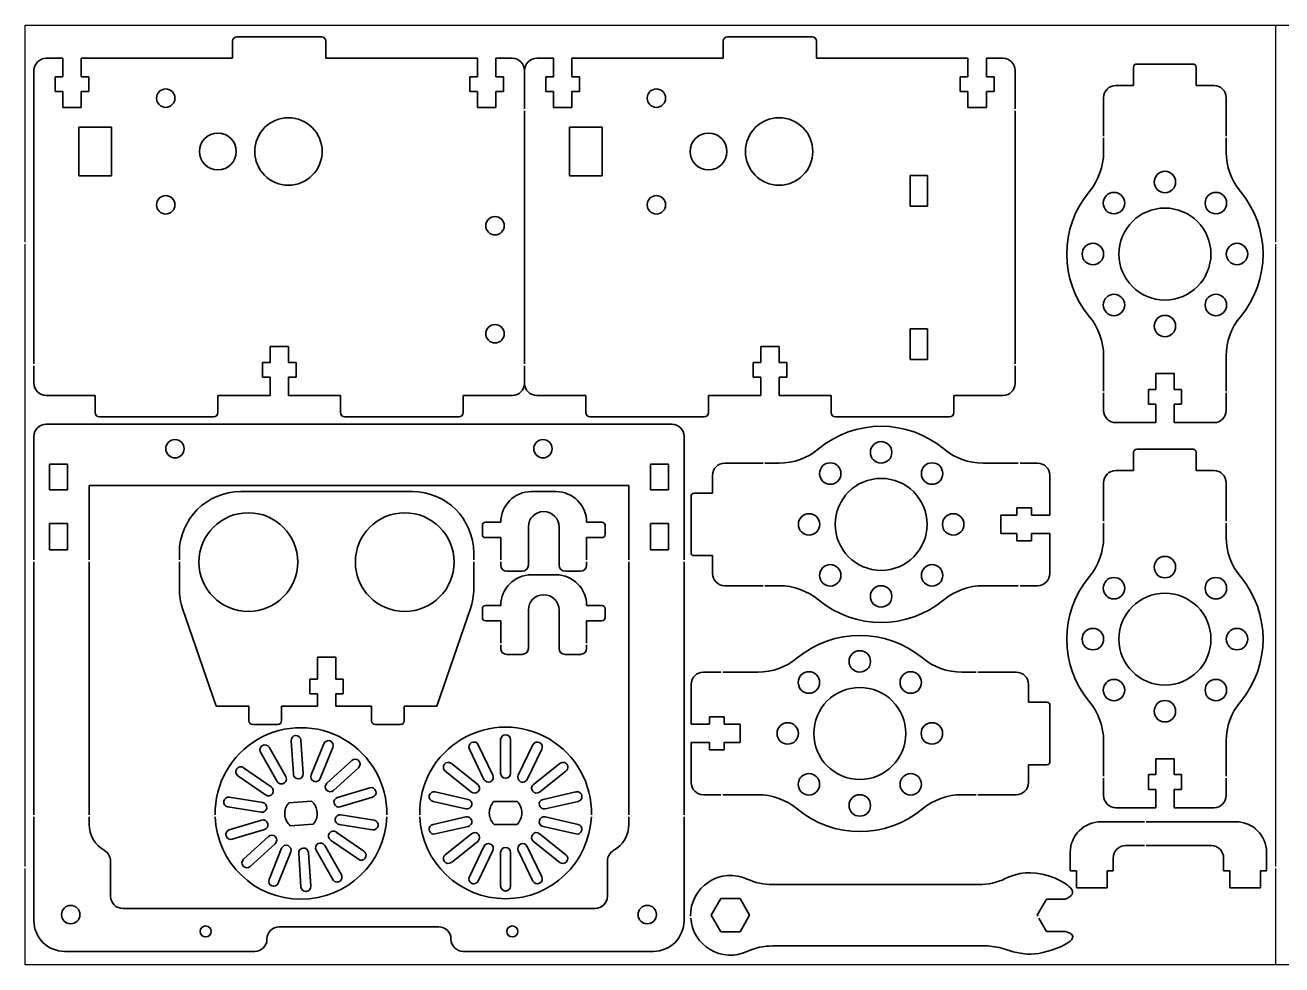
# Model space of a CAD drawing. Extents: x 251 to 739, y 31 to 184.
# Drawn here: x 251.2 to 456.1, y 30.9 to 184.2 of the extents above; entities that cross this region are included whole.
import ezdxf

# ---------------------------------------------------------------- set-up
doc = ezdxf.new("R2010")
doc.units = 0

msp = doc.modelspace()

# ---------------------------------------------------------------- linework, layer by layer
for p, q in [((455.06, 184.16), (586.05, 184.16)), ((586.05, 30.87), (455.06, 30.87))]:
    msp.add_line(p, q)
at = {"color": 7, "lineweight": 35, "ltscale": 0.07}
for p, q in [((285.02, 178.75), (285.02, 181.55)), ((300.22, 178.75), (300.22, 181.55)), ((365.02, 178.75), (365.02, 181.55)), ((380.22, 178.75), (380.22, 181.55)), ((398.3, 159.63), (395.5, 159.63)), ((395.5, 154.63), (398.3, 154.63)), ((398.3, 134.63), (395.5, 134.63)), ((395.5, 129.63), (398.3, 129.63)), ((262.62, 123.75), (262.62, 120.95)), ((282.62, 120.95), (282.62, 123.75)), ((302.62, 123.75), (302.62, 120.95)), ((322.62, 120.95), (322.62, 123.75)), ((342.62, 123.75), (342.62, 120.95)), ((362.62, 120.95), (362.62, 123.75)), ((382.62, 123.75), (382.62, 120.95)), ((402.62, 120.95), (402.62, 123.75)), ((422.6, 46.22), (422.6, 43.42)), ((427.6, 43.42), (427.6, 46.22)), ((447.6, 46.22), (447.6, 43.42)), ((452.6, 43.42), (452.6, 46.22))]:
    msp.add_line(p, q, dxfattribs=at)
at = {"color": 7, "lineweight": 35, "ltscale": 0.345}
for p, q in [((285.72, 182.25), (299.52, 182.25)), ((365.72, 182.25), (379.52, 182.25))]:
    msp.add_line(p, q, dxfattribs=at)
at = {"color": 7, "lineweight": 35, "ltscale": 0.0675}
for p, q in [((257.32, 178.75), (254.62, 178.75)), ((330.62, 178.75), (327.92, 178.75)), ((337.32, 178.75), (334.62, 178.75)), ((410.62, 178.75), (407.92, 178.75))]:
    msp.add_line(p, q, dxfattribs=at)
at = {"color": 7, "lineweight": 35, "ltscale": 0.075}
for p, q in [((257.32, 175.75), (257.32, 178.75)), ((260.32, 175.75), (260.32, 178.75)), ((324.92, 175.75), (324.92, 178.75)), ((327.92, 175.75), (327.92, 178.75)), ((337.32, 175.75), (337.32, 178.75)), ((340.32, 175.75), (340.32, 178.75)), ((404.92, 175.75), (404.92, 178.75)), ((407.92, 175.75), (407.92, 178.75)), ((431.93, 174.32), (431.93, 177.32)), ((442.13, 177.32), (442.13, 174.32)), ((257.32, 170.75), (260.32, 170.75)), ((324.92, 170.75), (327.92, 170.75)), ((337.32, 170.75), (340.32, 170.75)), ((404.92, 170.75), (407.92, 170.75)), ((294.12, 131.75), (291.12, 131.75)), ((374.12, 131.75), (371.12, 131.75)), ((438.53, 127.32), (435.53, 127.32)), ((291.12, 126.75), (291.12, 123.75)), ((294.12, 123.75), (294.12, 126.75)), ((371.12, 126.75), (371.12, 123.75)), ((374.12, 123.75), (374.12, 126.75)), ((435.53, 119.32), (435.53, 122.32)), ((438.53, 119.32), (438.53, 122.32)), ((431.93, 111.5), (431.93, 114.5)), ((442.13, 114.5), (442.13, 111.5)), ((363.26, 107.82), (360.26, 107.82)), ((410.26, 101.22), (410.26, 104.22)), ((418.26, 104.22), (415.26, 104.22)), ((418.26, 101.22), (415.26, 101.22)), ((360.26, 97.62), (363.26, 97.62)), ((298.83, 81.07), (301.83, 81.07)), ((414.78, 73.72), (417.78, 73.72)), ((359.78, 70.12), (362.78, 70.12)), ((367.78, 67.12), (367.78, 70.12)), ((359.78, 67.12), (362.78, 67.12)), ((417.78, 63.52), (414.78, 63.52)), ((438.53, 64.5), (435.53, 64.5)), ((435.53, 56.5), (435.53, 59.5)), ((438.53, 56.5), (438.53, 59.5)), ((421.6, 49.22), (421.6, 46.22)), ((453.6, 46.22), (453.6, 49.22))]:
    msp.add_line(p, q, dxfattribs=at)
at = {"color": 7, "lineweight": 35}
for p, q in [((285.02, 178.75), (260.32, 178.75)), ((324.92, 178.75), (300.22, 178.75)), ((365.02, 178.75), (340.32, 178.75)), ((404.92, 178.75), (380.22, 178.75)), ((252.62, 176.75), (252.62, 128.89)), ((332.62, 176.75), (332.62, 170.49)), ((412.62, 176.75), (412.62, 170.49)), ((332.62, 170.19), (332.62, 128.89)), ((412.62, 170.19), (412.62, 128.89)), ((252.62, 128.59), (252.62, 125.75)), ((332.62, 128.59), (332.62, 125.75)), ((412.62, 128.59), (412.62, 125.75)), ((356.62, 119.07), (254.62, 119.07)), ((252.62, 117.07), (252.62, 96.93)), ((358.62, 96.93), (358.62, 117.07)), ((349.62, 109.07), (261.62, 109.07)), ((261.62, 109.07), (261.62, 96.93)), ((349.62, 96.93), (349.62, 109.07)), ((286.33, 108.07), (314.33, 108.07)), ((252.62, 96.63), (252.62, 55.33)), ((261.62, 96.63), (261.62, 55.33)), ((349.62, 55.33), (349.62, 96.63)), ((358.62, 55.33), (358.62, 96.63)), ((252.62, 55.03), (252.62, 38.07)), ((261.62, 55.03), (261.62, 53.84)), ((349.62, 53.84), (349.62, 55.03)), ((358.62, 38.07), (358.62, 55.03)), ((433.68, 54.22), (426.6, 54.22)), ((448.6, 54.22), (433.98, 54.22)), ((373.06, 43.96), (406.69, 43.96)), ((267.12, 40.07), (344.12, 40.07)), ((292.62, 37.07), (318.62, 37.07)), ((257.62, 33.07), (288.62, 33.07)), ((322.62, 33.07), (353.62, 33.07)), ((407.68, 33.96), (373.06, 33.96))]:
    msp.add_line(p, q, dxfattribs=at)
at = {"color": 7, "lineweight": 35, "ltscale": 0.23}
for p, q in [((432.43, 177.82), (441.63, 177.82)), ((432.43, 115), (441.63, 115)), ((359.76, 107.32), (359.76, 98.12)), ((418.28, 73.22), (418.28, 64.02))]:
    msp.add_line(p, q, dxfattribs=at)
at = {"color": 7, "lineweight": 35, "ltscale": 0.06}
for p, q in [((256.07, 173.35), (256.07, 175.75)), ((261.57, 173.35), (261.57, 175.75)), ((323.67, 173.35), (323.67, 175.75)), ((329.17, 173.35), (329.17, 175.75)), ((336.07, 173.35), (336.07, 175.75)), ((341.57, 173.35), (341.57, 175.75)), ((403.67, 173.35), (403.67, 175.75)), ((409.17, 173.35), (409.17, 175.75)), ((289.87, 129.15), (289.87, 126.75)), ((295.37, 126.75), (295.37, 129.15)), ((369.87, 126.75), (369.87, 129.15)), ((375.37, 129.15), (375.37, 126.75)), ((434.33, 122.32), (434.33, 124.72)), ((439.73, 122.32), (439.73, 124.72)), ((415.26, 105.42), (412.86, 105.42)), ((415.26, 100.02), (412.86, 100.02)), ((297.63, 77.47), (297.63, 75.07)), ((303.03, 77.47), (303.03, 75.07)), ((287.68, 73.07), (287.68, 70.67)), ((292.98, 70.67), (292.98, 73.07)), ((307.68, 73.07), (307.68, 70.67)), ((312.98, 70.67), (312.98, 73.07)), ((362.78, 71.32), (365.18, 71.32)), ((362.78, 65.92), (365.18, 65.92)), ((434.33, 59.5), (434.33, 61.9)), ((439.73, 59.5), (439.73, 61.9))]:
    msp.add_line(p, q, dxfattribs=at)
at = {"color": 7, "lineweight": 35, "ltscale": 0.03125}
for p, q in [((256.07, 175.75), (257.32, 175.75)), ((260.32, 175.75), (261.57, 175.75)), ((323.67, 175.75), (324.92, 175.75)), ((327.92, 175.75), (329.17, 175.75)), ((336.07, 175.75), (337.32, 175.75)), ((340.32, 175.75), (341.57, 175.75)), ((403.67, 175.75), (404.92, 175.75)), ((407.92, 175.75), (409.17, 175.75)), ((256.07, 173.35), (257.32, 173.35)), ((260.32, 173.35), (261.57, 173.35)), ((323.67, 173.35), (324.92, 173.35)), ((327.92, 173.35), (329.17, 173.35)), ((336.07, 173.35), (337.32, 173.35)), ((340.32, 173.35), (341.57, 173.35)), ((403.67, 173.35), (404.92, 173.35)), ((407.92, 173.35), (409.17, 173.35)), ((291.12, 129.15), (289.87, 129.15)), ((295.37, 129.15), (294.12, 129.15)), ((369.87, 129.15), (371.12, 129.15)), ((374.12, 129.15), (375.37, 129.15)), ((289.87, 126.75), (291.12, 126.75)), ((294.12, 126.75), (295.37, 126.75)), ((369.87, 126.75), (371.12, 126.75)), ((374.12, 126.75), (375.37, 126.75))]:
    msp.add_line(p, q, dxfattribs=at)
at = {"color": 7, "lineweight": 35, "ltscale": 0.0725}
for p, q in [((431.93, 174.32), (429.03, 174.32)), ((445.03, 174.32), (442.13, 174.32)), ((258.07, 112.57), (255.17, 112.57)), ((356.07, 112.57), (353.17, 112.57)), ((363.26, 107.82), (363.26, 110.72)), ((431.93, 111.5), (429.03, 111.5)), ((445.03, 111.5), (442.13, 111.5)), ((255.17, 108.37), (258.07, 108.37)), ((353.17, 108.37), (356.07, 108.37)), ((258.07, 102.87), (255.17, 102.87)), ((356.07, 102.87), (353.17, 102.87)), ((255.17, 98.57), (258.07, 98.57)), ((353.17, 98.57), (356.07, 98.57)), ((363.26, 94.72), (363.26, 97.62)), ((414.78, 73.72), (414.78, 76.62)), ((414.78, 60.62), (414.78, 63.52))]:
    msp.add_line(p, q, dxfattribs=at)
at = {"color": 7, "lineweight": 35, "ltscale": 0.065}
for p, q in [((257.32, 170.75), (257.32, 173.35)), ((260.32, 170.75), (260.32, 173.35)), ((324.92, 170.75), (324.92, 173.35)), ((327.92, 170.75), (327.92, 173.35)), ((337.32, 170.75), (337.32, 173.35)), ((340.32, 170.75), (340.32, 173.35)), ((404.92, 170.75), (404.92, 173.35)), ((407.92, 170.75), (407.92, 173.35)), ((291.12, 131.75), (291.12, 129.15)), ((294.12, 129.15), (294.12, 131.75)), ((371.12, 131.75), (371.12, 129.15)), ((374.12, 129.15), (374.12, 131.75)), ((435.53, 124.72), (435.53, 127.32)), ((438.53, 124.72), (438.53, 127.32)), ((412.86, 104.22), (410.26, 104.22)), ((412.86, 101.22), (410.26, 101.22)), ((365.18, 70.12), (367.78, 70.12)), ((365.18, 67.12), (367.78, 67.12)), ((435.53, 61.9), (435.53, 64.5)), ((438.53, 61.9), (438.53, 64.5))]:
    msp.add_line(p, q, dxfattribs=at)
at = {"color": 7, "lineweight": 35, "ltscale": 0.222169}
for p, q in [((427.03, 172.32), (427.03, 166.07)), ((447.03, 166.07), (447.03, 172.32)), ((427.03, 165.77), (427.03, 163.44)), ((447.03, 163.44), (447.03, 165.77)), ((427.03, 130.21), (427.03, 124.47)), ((447.03, 124.47), (447.03, 130.21)), ((427.03, 124.17), (427.03, 121.32)), ((447.03, 121.32), (447.03, 124.17)), ((365.26, 112.72), (371.52, 112.72)), ((371.82, 112.72), (374.15, 112.72)), ((407.38, 112.72), (413.12, 112.72)), ((413.42, 112.72), (416.26, 112.72)), ((427.03, 109.5), (427.03, 103.24)), ((447.03, 103.24), (447.03, 109.5)), ((427.03, 102.94), (427.03, 100.61)), ((447.03, 100.61), (447.03, 102.94)), ((371.52, 92.72), (365.26, 92.72)), ((374.15, 92.72), (371.82, 92.72)), ((413.12, 92.72), (407.38, 92.72)), ((416.26, 92.72), (413.42, 92.72)), ((364.63, 78.62), (361.78, 78.62)), ((370.67, 78.62), (364.93, 78.62)), ((406.23, 78.62), (403.9, 78.62)), ((412.78, 78.62), (406.53, 78.62)), ((427.03, 67.39), (427.03, 61.65)), ((447.03, 61.65), (447.03, 67.39)), ((427.03, 61.35), (427.03, 58.5)), ((447.03, 58.5), (447.03, 61.35)), ((361.78, 58.62), (364.63, 58.62)), ((364.93, 58.62), (370.67, 58.62)), ((403.9, 58.62), (406.23, 58.62)), ((406.53, 58.62), (412.78, 58.62))]:
    msp.add_line(p, q, dxfattribs=at)
at = {"color": 7, "lineweight": 35, "ltscale": 0.19882}
for p, q in [((259.96, 167.53), (259.96, 159.57)), ((265.27, 159.57), (265.27, 167.53))]:
    msp.add_line(p, q, dxfattribs=at)
at = {"color": 7, "lineweight": 35, "ltscale": 0.132923}
for p, q in [((265.27, 167.53), (259.96, 167.53)), ((339.96, 167.53), (345.27, 167.53)), ((259.96, 159.57), (265.27, 159.57)), ((345.27, 159.57), (339.96, 159.57))]:
    msp.add_line(p, q, dxfattribs=at)
at = {"color": 7, "lineweight": 35, "ltscale": 0.198821}
for p, q in [((339.96, 159.57), (339.96, 167.53)), ((345.27, 167.53), (345.27, 159.57))]:
    msp.add_line(p, q, dxfattribs=at)
at = {"color": 7, "lineweight": 35, "ltscale": 0.125}
for p, q in [((395.5, 159.63), (395.5, 154.63)), ((398.3, 154.63), (398.3, 159.63)), ((395.5, 134.63), (395.5, 129.63)), ((398.3, 129.63), (398.3, 134.63)), ((427.6, 43.42), (422.6, 43.42)), ((452.6, 43.42), (447.6, 43.42))]:
    msp.add_line(p, q, dxfattribs=at)
at = {"color": 7, "lineweight": 35, "ltscale": 0.2}
for p, q in [((254.62, 123.75), (262.62, 123.75)), ((322.62, 123.75), (330.62, 123.75)), ((334.62, 123.75), (342.62, 123.75)), ((402.62, 123.75), (410.62, 123.75))]:
    msp.add_line(p, q, dxfattribs=at)
at = {"color": 7, "lineweight": 35, "ltscale": 0.2125}
for p, q in [((282.62, 123.75), (291.12, 123.75)), ((294.12, 123.75), (302.62, 123.75)), ((362.62, 123.75), (371.12, 123.75)), ((374.12, 123.75), (382.62, 123.75))]:
    msp.add_line(p, q, dxfattribs=at)
at = {"color": 7, "lineweight": 35, "ltscale": 0.03}
for p, q in [((435.53, 124.72), (434.33, 124.72)), ((439.73, 124.72), (438.53, 124.72)), ((435.53, 122.32), (434.33, 122.32)), ((439.73, 122.32), (438.53, 122.32)), ((412.86, 104.22), (412.86, 105.42)), ((415.26, 104.22), (415.26, 105.42)), ((412.86, 100.02), (412.86, 101.22)), ((415.26, 100.02), (415.26, 101.22)), ((297.63, 77.47), (298.83, 77.47)), ((301.83, 77.47), (303.03, 77.47)), ((297.63, 75.07), (298.83, 75.07)), ((301.83, 75.07), (303.03, 75.07)), ((362.78, 70.12), (362.78, 71.32)), ((365.18, 70.12), (365.18, 71.32)), ((362.78, 65.92), (362.78, 67.12)), ((365.18, 65.92), (365.18, 67.12)), ((435.53, 61.9), (434.33, 61.9)), ((439.73, 61.9), (438.53, 61.9)), ((435.53, 59.5), (434.33, 59.5)), ((439.73, 59.5), (438.53, 59.5))]:
    msp.add_line(p, q, dxfattribs=at)
at = {"color": 7, "lineweight": 35, "ltscale": 0.465}
for p, q in [((263.32, 120.25), (281.92, 120.25)), ((303.32, 120.25), (321.92, 120.25)), ((343.32, 120.25), (361.92, 120.25)), ((383.32, 120.25), (401.92, 120.25))]:
    msp.add_line(p, q, dxfattribs=at)
at = {"color": 7, "lineweight": 35, "ltscale": 0.1625}
for p, q in [((429.03, 119.32), (435.53, 119.32)), ((438.53, 119.32), (445.03, 119.32)), ((418.26, 110.72), (418.26, 104.22)), ((418.26, 101.22), (418.26, 94.72)), ((359.78, 76.62), (359.78, 70.12)), ((359.78, 67.12), (359.78, 60.62)), ((429.03, 56.5), (435.53, 56.5)), ((438.53, 56.5), (445.03, 56.5))]:
    msp.add_line(p, q, dxfattribs=at)
at = {"color": 7, "lineweight": 35, "ltscale": 0.105}
for p, q in [((255.17, 112.57), (255.17, 108.37)), ((258.07, 108.37), (258.07, 112.57)), ((353.17, 112.57), (353.17, 108.37)), ((356.07, 108.37), (356.07, 112.57))]:
    msp.add_line(p, q, dxfattribs=at)
at = {"color": 7, "lineweight": 35, "ltscale": 0.1}
for p, q in [((337.74, 108.07), (333.74, 108.07)), ((337.74, 94.5), (333.74, 94.5))]:
    msp.add_line(p, q, dxfattribs=at)
at = {"color": 7, "lineweight": 35, "ltscale": 0.1075}
for p, q in [((255.17, 102.87), (255.17, 98.57)), ((258.07, 98.57), (258.07, 102.87)), ((353.17, 102.87), (353.17, 98.57)), ((356.07, 98.57), (356.07, 102.87))]:
    msp.add_line(p, q, dxfattribs=at)
at = {"color": 7, "lineweight": 35, "ltscale": 0.0375}
for p, q in [((325.74, 102.57), (325.74, 101.07)), ((345.74, 101.07), (345.74, 102.57)), ((325.74, 89), (325.74, 87.5)), ((345.74, 87.5), (345.74, 89))]:
    msp.add_line(p, q, dxfattribs=at)
at = {"color": 7, "lineweight": 35, "ltscale": 0.0625}
for p, q in [((328.74, 103.07), (326.24, 103.07)), ((345.24, 103.07), (342.74, 103.07)), ((326.24, 100.57), (328.74, 100.57)), ((342.74, 100.57), (345.24, 100.57)), ((339.24, 95.07), (341.74, 95.07)), ((328.74, 89.5), (326.24, 89.5)), ((345.24, 89.5), (342.74, 89.5)), ((326.24, 87), (328.74, 87)), ((342.74, 87), (345.24, 87)), ((339.24, 81.5), (341.74, 81.5))]:
    msp.add_line(p, q, dxfattribs=at)
at = {"color": 7, "lineweight": 35, "ltscale": 0.1125}
for p, q in [((328.74, 100.57), (328.74, 96.93)), ((342.74, 96.93), (342.74, 100.57)), ((328.74, 96.63), (328.74, 96.07)), ((342.74, 96.07), (342.74, 96.63)), ((328.74, 87), (328.74, 83.35)), ((342.74, 83.35), (342.74, 87)), ((328.74, 83.05), (328.74, 82.5)), ((342.74, 82.5), (342.74, 83.05))]:
    msp.add_line(p, q, dxfattribs=at)
at = {"color": 7, "lineweight": 35, "ltscale": 0.15625}
for p, q in [((333.24, 96.07), (333.24, 102.32)), ((338.24, 102.32), (338.24, 96.07)), ((333.24, 82.5), (333.24, 88.75)), ((338.24, 88.75), (338.24, 82.5))]:
    msp.add_line(p, q, dxfattribs=at)
at = {"color": 7, "lineweight": 35, "ltscale": 0.145833}
for p, q in [((276.33, 96.93), (276.33, 98.07)), ((276.33, 92.24), (276.33, 96.63)), ((324.33, 98.07), (324.33, 96.93)), ((324.33, 96.63), (324.33, 92.24))]:
    msp.add_line(p, q, dxfattribs=at)
at = {"color": 7, "lineweight": 35, "ltscale": 0.062499}
for p, q in [((329.74, 95.07), (332.24, 95.07)), ((329.74, 81.5), (332.24, 81.5))]:
    msp.add_line(p, q, dxfattribs=at)
at = {"color": 7, "lineweight": 35, "ltscale": 0.420833}
for p, q in [((276.87, 89), (282.33, 73.07)), ((318.33, 73.07), (323.79, 89))]:
    msp.add_line(p, q, dxfattribs=at)
at = {"color": 7, "lineweight": 35, "ltscale": 0.09}
for p, q in [((298.83, 81.07), (298.83, 77.47)), ((301.83, 81.07), (301.83, 77.47))]:
    msp.add_line(p, q, dxfattribs=at)
at = {"color": 7, "lineweight": 35, "ltscale": 0.05}
for p, q in [((298.83, 75.07), (298.83, 73.07)), ((301.83, 75.07), (301.83, 73.07))]:
    msp.add_line(p, q, dxfattribs=at)
at = {"color": 7, "lineweight": 35, "ltscale": 0.133749}
msp.add_line((287.68, 73.07), (282.33, 73.07), dxfattribs=at)
at = {"color": 7, "lineweight": 35, "ltscale": 0.14625}
msp.add_line((298.83, 73.07), (292.98, 73.07), dxfattribs=at)
at = {"color": 7, "lineweight": 35, "ltscale": 0.146249}
msp.add_line((307.68, 73.07), (301.83, 73.07), dxfattribs=at)
at = {"color": 7, "lineweight": 35, "ltscale": 0.13375}
msp.add_line((318.33, 73.07), (312.98, 73.07), dxfattribs=at)
at = {"color": 7, "lineweight": 35, "ltscale": 0.1025}
for p, q in [((288.28, 70.07), (292.38, 70.07)), ((308.28, 70.07), (312.38, 70.07))]:
    msp.add_line(p, q, dxfattribs=at)
at = {"color": 7, "lineweight": 35, "ltscale": 0.1375}
for p, q in [((290.97, 66.36), (293.68, 61.57)), ((294.93, 61.95), (294.57, 67.43)), ((296.16, 67.54), (296.53, 62.05)), ((297.82, 61.85), (299.87, 66.95)), ((301.36, 66.35), (299.31, 61.25)), ((326, 61.12), (323.62, 66.08)), ((325.06, 66.77), (327.44, 61.82)), ((328.72, 62.11), (328.72, 67.61)), ((330.32, 67.61), (330.32, 62.11)), ((331.6, 61.82), (333.99, 66.77)), ((335.43, 66.08), (333.04, 61.12)), ((292.28, 60.78), (289.57, 65.57)), ((320.68, 63.73), (324.98, 60.3)), ((334.07, 60.3), (338.37, 63.73)), ((290.4, 58.58), (285.89, 61.72)), ((286.8, 63.03), (291.32, 59.9)), ((305.53, 63.03), (301.46, 59.32)), ((323.98, 59.05), (319.68, 62.48)), ((339.36, 62.48), (335.06, 59.05)), ((302.11, 58.18), (307.38, 59.76)), ((307.84, 58.23), (302.57, 56.65)), ((323.06, 56.31), (317.69, 57.54)), ((318.05, 59.1), (323.41, 57.87)), ((335.63, 57.87), (341, 59.1)), ((341.35, 57.54), (335.99, 56.31)), ((284.48, 52.9), (289.75, 54.48)), ((317.69, 53.78), (323.06, 55)), ((323.41, 53.44), (318.05, 52.22)), ((341, 52.22), (335.63, 53.44)), ((335.99, 55), (341.35, 53.78)), ((290.21, 52.95), (284.94, 51.37)), ((286.79, 48.1), (290.86, 51.81)), ((305.52, 48.09), (301, 51.23)), ((301.91, 52.54), (306.43, 49.41)), ((319.68, 48.83), (323.98, 52.26)), ((335.06, 52.26), (339.36, 48.83)), ((291.93, 50.63), (287.87, 46.92)), ((290.96, 44.78), (293.01, 49.88)), ((294.5, 49.28), (292.44, 44.18)), ((297.39, 49.18), (297.75, 43.69)), ((301.35, 44.77), (298.64, 49.56)), ((300.03, 50.35), (302.75, 45.56)), ((324.98, 51.01), (320.68, 47.58)), ((323.62, 45.24), (326, 50.19)), ((327.44, 49.5), (325.06, 44.54)), ((328.72, 43.71), (328.72, 49.21)), ((330.32, 49.21), (330.32, 43.71)), ((333.99, 44.54), (331.6, 49.5)), ((333.04, 50.19), (335.43, 45.24)), ((338.37, 47.58), (334.07, 51.01)), ((296.16, 43.59), (295.79, 49.08))]:
    msp.add_line(p, q, dxfattribs=at)
at = {"color": 7, "lineweight": 35, "ltscale": 0.137499}
msp.add_line((300.38, 60.5), (304.45, 64.21), dxfattribs=at)
at = {"color": 7, "lineweight": 35, "ltscale": 0.137501}
for p, q in [((284.48, 58.23), (289.92, 57.37)), ((289.66, 55.79), (284.23, 56.65)), ((302.66, 55.34), (308.09, 54.48)), ((307.84, 52.9), (302.4, 53.76))]:
    msp.add_line(p, q, dxfattribs=at)
at = {"color": 7, "lineweight": 35, "ltscale": 0.093634}
msp.add_line((294.17, 57.31), (297.9, 57.56), dxfattribs=at)
at = {"color": 7, "lineweight": 35, "ltscale": 0.093633}
for p, q in [((327.65, 57.53), (331.4, 57.53)), ((298.15, 53.82), (294.42, 53.57)), ((331.4, 53.78), (327.65, 53.78))]:
    msp.add_line(p, q, dxfattribs=at)
at = {"color": 7, "lineweight": 35, "ltscale": 0.35}
for p, q in [((433.68, 50.32), (430.6, 50.32)), ((444.6, 50.32), (433.98, 50.32))]:
    msp.add_line(p, q, dxfattribs=at)
at = {"color": 7, "lineweight": 35, "ltscale": 0.142688}
for p, q in [((265.12, 47.78), (265.12, 42.07)), ((346.12, 42.07), (346.12, 47.78))]:
    msp.add_line(p, q, dxfattribs=at)
at = {"color": 7, "lineweight": 35, "ltscale": 0.0525}
for p, q in [((428.6, 48.32), (428.6, 46.22)), ((446.6, 46.22), (446.6, 48.32))]:
    msp.add_line(p, q, dxfattribs=at)
at = {"color": 7, "lineweight": 35, "ltscale": 0.025}
for p, q in [((421.6, 46.22), (422.6, 46.22)), ((427.6, 46.22), (428.6, 46.22)), ((446.6, 46.22), (447.6, 46.22)), ((452.6, 46.22), (453.6, 46.22))]:
    msp.add_line(p, q, dxfattribs=at)
at = {"color": 7, "lineweight": 35, "ltscale": 0.07828}
for p, q in [((363.06, 38.96), (364.62, 41.67)), ((364.62, 41.67), (367.75, 41.67)), ((367.75, 41.67), (369.32, 38.96)), ((364.62, 36.25), (363.06, 38.96)), ((369.32, 38.96), (367.75, 36.25)), ((367.75, 36.25), (364.62, 36.25))]:
    msp.add_line(p, q, dxfattribs=at)
at = {"color": 7, "lineweight": 35, "ltscale": 0.07595}
for p, q in [((417.71, 41.59), (416.19, 38.96)), ((420.75, 41.59), (417.71, 41.59)), ((416.19, 38.96), (416.29, 38.79)), ((416.46, 38.49), (417.71, 36.33)), ((417.71, 36.33), (420.75, 36.33))]:
    msp.add_line(p, q, dxfattribs=at)
for points in [[(251.19, 148.75), (251.19, 184.16), (455.06, 184.16), (455.06, 148.75)], [(251.19, 46.9), (251.19, 148.45)], [(455.06, 148.45), (455.06, 46.9)], [(455.06, 46.6), (455.06, 30.87), (251.19, 30.87), (251.19, 46.6)]]:
    msp.add_lwpolyline(points)
at = {"color": 7, "lineweight": 35}
for points in [[(411, 44.93), (411.63, 45.21), (412.27, 45.45), (412.85, 45.62), (413.44, 45.75), (414.28, 45.87), (415.14, 45.9), (416.02, 45.85), (417.04, 45.68), (418.07, 45.39), (419.11, 44.99), (419.88, 44.63), (420.51, 44.28), (421.1, 43.9), (421.39, 43.66), (421.64, 43.42), (421.83, 43.16), (421.96, 42.85), (421.96, 42.54), (421.88, 42.35), (421.74, 42.16), (421.47, 41.94), (421.13, 41.75), (420.75, 41.59)], [(420.75, 36.33), (421.16, 36.2), (421.51, 36.04), (421.79, 35.85), (421.92, 35.7), (421.99, 35.53), (421.98, 35.27), (421.83, 35), (421.56, 34.73), (421.22, 34.47), (420.83, 34.24), (420.15, 33.89), (419.43, 33.58), (418.53, 33.25), (417.15, 32.86), (416.48, 32.73), (415.83, 32.65), (415.2, 32.62), (414.58, 32.62), (413.48, 32.75), (412.26, 33.02), (410.78, 33.47)]]:
    msp.add_lwpolyline(points, dxfattribs=at)
for centre, radius in [((274.12, 172.25), 1.5), ((354.12, 172.25), 1.5), ((294.12, 163.55), 5.5), ((374.12, 163.55), 5.5), ((282.62, 163.55), 3), ((362.62, 163.55), 3), ((437.03, 158.57), 1.75), ((274.12, 154.85), 1.5), ((354.12, 154.85), 1.5), ((428.72, 155.13), 1.75), ((445.34, 155.13), 1.75), ((437.03, 146.82), 7.5), ((327.8, 151.43), 1.5), ((425.28, 146.82), 1.75), ((448.78, 146.82), 1.75), ((428.72, 138.51), 1.75), ((445.34, 138.51), 1.75), ((327.8, 133.81), 1.5), ((437.03, 135.07), 1.75), ((275.62, 115.07), 1.5), ((335.62, 115.07), 1.5), ((390.76, 114.47), 1.75), ((382.46, 111.02), 1.75), ((399.07, 111.02), 1.75), ((390.76, 102.72), 7.5), ((287.58, 96.57), 8.05), ((313.08, 96.57), 8.05), ((379.01, 102.72), 1.75), ((402.51, 102.72), 1.75), ((437.03, 95.75), 1.75), ((382.46, 94.41), 1.75), ((399.07, 94.41), 1.75), ((390.76, 90.97), 1.75), ((428.72, 92.31), 1.75), ((445.34, 92.31), 1.75), ((437.03, 84), 7.5), ((425.28, 84), 1.75), ((448.78, 84), 1.75), ((387.28, 80.37), 1.75), ((378.98, 76.93), 1.75), ((395.59, 76.93), 1.75), ((387.28, 68.62), 7.5), ((428.72, 75.69), 1.75), ((445.34, 75.69), 1.75), ((437.03, 72.25), 1.75), ((375.53, 68.62), 1.75), ((399.03, 68.62), 1.75), ((378.98, 60.32), 1.75), ((395.59, 60.32), 1.75), ((387.28, 56.87), 1.75), ((258.62, 39.07), 1.5), ((352.62, 39.07), 1.5), ((280.62, 36.32), 0.9), ((330.62, 36.32), 0.9)]:
    msp.add_circle(centre, radius, dxfattribs=at)
for centre, radius, start, end in [((285.72, 181.55), 0.7, 90, 180), ((299.52, 181.55), 0.7, 360, 90), ((365.72, 181.55), 0.7, 90, 180), ((379.52, 181.55), 0.7, 0, 90), ((254.62, 176.75), 2, 90, 180), ((330.62, 176.75), 2, 0, 90), ((334.62, 176.75), 2, 90, 180), ((410.62, 176.75), 2, 0, 90), ((432.43, 177.32), 0.5, 90, 180), ((441.63, 177.32), 0.5, 0, 90), ((429.03, 172.32), 2, 90, 180), ((445.03, 172.32), 2, 0, 90), ((417.03, 163.44), 10, 320.2849, 360), ((457.03, 163.44), 10, 180, 219.7151), ((437.03, 146.82), 16, 140.2849, 219.7151), ((437.03, 146.82), 16, 320.2849, 39.7151), ((417.03, 130.21), 10, 0, 39.7151), ((457.03, 130.21), 10, 140.2849, 180), ((254.62, 125.75), 2, 180, 270), ((330.62, 125.75), 2, 270, 0), ((334.62, 125.75), 2, 180, 270), ((410.62, 125.75), 2, 270, 0), ((263.32, 120.95), 0.7, 180, 270), ((281.92, 120.95), 0.7, 270, 0), ((303.32, 120.95), 0.7, 180, 270), ((321.92, 120.95), 0.7, 270, 0), ((343.32, 120.95), 0.7, 180, 270), ((361.92, 120.95), 0.7, 270, 360), ((383.32, 120.95), 0.7, 180, 270), ((401.92, 120.95), 0.7, 270, 360), ((429.03, 121.32), 2, 180, 270), ((445.03, 121.32), 2, 270, 0), ((254.62, 117.07), 2, 90, 180), ((356.62, 117.07), 2, 360, 90), ((390.76, 102.72), 16, 50.2849, 129.7151), ((374.15, 122.72), 10, 270, 309.7151), ((407.38, 122.72), 10, 230.2849, 270), ((432.43, 114.5), 0.5, 90, 180), ((441.63, 114.5), 0.5, 0, 90), ((365.26, 110.72), 2, 90, 180), ((416.26, 110.72), 2, 0, 90), ((429.03, 109.5), 2, 90, 180), ((445.03, 109.5), 2, 0, 90), ((286.33, 98.07), 10, 90, 180), ((314.33, 98.07), 10, 0, 90), ((333.74, 103.07), 5, 90, 180), ((337.74, 103.07), 5, 0, 90), ((360.26, 107.32), 0.5, 90, 180), ((335.74, 102.32), 2.5, 0, 180), ((326.24, 102.57), 0.5, 90, 180), ((345.24, 102.57), 0.5, 0, 90), ((326.24, 101.07), 0.5, 180, 270), ((345.24, 101.07), 0.5, 270, 0), ((417.03, 100.61), 10, 320.2849, 360), ((457.03, 100.61), 10, 180, 219.7151), ((360.26, 98.12), 0.5, 180, 270), ((329.74, 96.07), 1, 180, 270), ((333.74, 89.5), 5, 90, 180), ((332.24, 96.07), 1, 270, 0), ((337.74, 89.5), 5, 0, 90), ((339.24, 96.07), 1, 180, 270), ((341.74, 96.07), 1, 270, 0), ((365.26, 94.72), 2, 180, 270), ((416.26, 94.72), 2, 270, 0), ((286.33, 92.24), 10, 180, 198.9246), ((314.33, 92.24), 10, 341.0754, 0), ((374.15, 82.72), 10, 50.2849, 90), ((407.38, 82.72), 10, 90, 129.7151), ((437.03, 84), 16, 140.2849, 219.7151), ((437.03, 84), 16, 320.2849, 39.7151), ((335.74, 88.75), 2.5, 0, 180), ((390.76, 102.72), 16, 230.2849, 309.7151), ((326.24, 89), 0.5, 90, 180), ((345.24, 89), 0.5, 0, 90), ((326.24, 87.5), 0.5, 180, 270), ((345.24, 87.5), 0.5, 270, 0), ((387.28, 68.62), 16, 50.2849, 129.7151), ((329.74, 82.5), 1, 180, 270), ((332.24, 82.5), 1, 270, 0), ((339.24, 82.5), 1, 180, 270), ((341.74, 82.5), 1, 270, 0), ((370.67, 88.62), 10, 270, 309.7151), ((403.9, 88.62), 10, 230.2849, 270), ((361.78, 76.62), 2, 90, 180), ((412.78, 76.62), 2, 0, 90), ((417.03, 67.39), 10, 0, 39.7151), ((457.03, 67.39), 10, 140.2849, 180), ((417.78, 73.22), 0.5, 0, 90), ((288.28, 70.67), 0.6, 180, 270), ((292.38, 70.67), 0.6, 270, 0), ((308.28, 70.67), 0.6, 180, 270), ((312.38, 70.67), 0.6, 270, 0), ((296.16, 55.56), 14, 359.0514, 180.9486), ((295.36, 67.49), 0.8, 3.8147, 183.8147), ((329.52, 55.66), 14, 358.6717, 181.3283), ((329.52, 67.61), 0.8, 0, 180), ((290.27, 65.96), 0.8, 29.5289, 209.5289), ((300.62, 66.65), 0.8, 338.1004, 158.1004), ((324.34, 66.42), 0.8, 25.7143, 205.7143), ((334.71, 66.42), 0.8, 334.2857, 154.2857), ((304.99, 63.62), 0.8, 312.3861, 132.3861), ((320.18, 63.11), 0.8, 51.4286, 231.4286), ((338.87, 63.11), 0.8, 308.5714, 128.5714), ((417.78, 64.02), 0.5, 270, 0), ((286.34, 62.38), 0.8, 55.2432, 235.2432), ((292.98, 61.18), 0.8, 209.5289, 29.5289), ((295.73, 62), 0.8, 183.8147, 3.8147), ((298.57, 61.55), 0.8, 158.1004, 338.1004), ((326.72, 61.47), 0.8, 205.7143, 25.7143), ((329.52, 62.11), 0.8, 180, 360), ((332.32, 61.47), 0.8, 154.2857, 334.2857), ((290.86, 59.24), 0.8, 235.2432, 55.2432), ((300.92, 59.91), 0.8, 132.3861, 312.3861), ((307.61, 58.99), 0.8, 286.6718, 106.6718), ((324.48, 59.68), 0.8, 231.4286, 51.4286), ((334.57, 59.68), 0.8, 128.5714, 308.5714), ((361.78, 60.62), 2, 180, 270), ((412.78, 60.62), 2, 270, 0), ((284.36, 57.44), 0.8, 80.9575, 260.9575), ((296.16, 55.56), 2.65, 318.779, 48.8503), ((302.34, 57.41), 0.8, 106.6718, 286.6718), ((317.87, 58.32), 0.8, 77.1429, 257.1429), ((323.23, 57.09), 0.8, 257.1429, 77.1429), ((329.52, 55.66), 2.65, 134.9643, 225.0357), ((329.52, 55.66), 2.65, 314.9643, 45.0357), ((335.81, 57.09), 0.8, 102.8571, 282.8571), ((341.17, 58.32), 0.8, 282.8571, 102.8571), ((370.67, 48.62), 10, 50.2849, 90), ((403.9, 48.62), 10, 90, 129.7151), ((429.03, 58.5), 2, 180, 270), ((445.03, 58.5), 2, 270, 0), ((289.79, 56.58), 0.8, 260.9575, 80.9575), ((296.16, 55.56), 2.65, 138.779, 228.8504), ((302.53, 54.55), 0.8, 80.9575, 260.9575), ((387.28, 68.62), 16, 230.2849, 309.7151), ((266.62, 53.84), 5, 180, 240), ((296.16, 55.56), 14, 182.1768, 357.8232), ((289.98, 53.71), 0.8, 286.6718, 106.6718), ((307.96, 53.69), 0.8, 260.9575, 80.9575), ((329.52, 55.66), 14, 182.5568, 357.4432), ((317.87, 53), 0.8, 102.8571, 282.8571), ((323.23, 54.22), 0.8, 282.8571, 102.8571), ((335.81, 54.22), 0.8, 77.1429, 257.1429), ((341.17, 53), 0.8, 257.1429, 77.1429), ((344.62, 53.84), 5, 300, 0), ((426.6, 49.22), 5, 90, 180), ((448.6, 49.22), 5, 0, 90), ((284.71, 52.14), 0.8, 106.6718, 286.6718), ((291.4, 51.22), 0.8, 312.3861, 132.3861), ((301.46, 51.89), 0.8, 55.2432, 235.2432), ((324.48, 51.64), 0.8, 308.5714, 128.5714), ((334.57, 51.64), 0.8, 51.4286, 231.4286), ((263.12, 47.78), 2, 0, 60), ((293.75, 49.58), 0.8, 338.1004, 158.1004), ((296.59, 49.13), 0.8, 3.8147, 183.8147), ((299.34, 49.95), 0.8, 29.5289, 209.5289), ((305.98, 48.75), 0.8, 235.2432, 55.2432), ((326.72, 49.85), 0.8, 334.2857, 154.2857), ((329.52, 49.21), 0.8, 360, 180), ((332.32, 49.85), 0.8, 25.7143, 205.7143), ((348.12, 47.78), 2, 120, 180), ((430.6, 48.32), 2, 90, 180), ((444.6, 48.32), 2, 0, 90), ((287.33, 47.51), 0.8, 132.3861, 312.3861), ((320.18, 48.21), 0.8, 128.5714, 308.5714), ((338.87, 48.21), 0.8, 231.4286, 51.4286), ((302.05, 45.17), 0.8, 209.5289, 29.5289), ((324.34, 44.89), 0.8, 154.2857, 334.2857), ((334.71, 44.89), 0.8, 205.7143, 25.7143), ((366.19, 38.96), 6.5, 65.38, 181.4792), ((291.7, 44.48), 0.8, 158.1004, 338.1004), ((296.95, 43.64), 0.8, 183.8147, 3.8147), ((329.52, 43.71), 0.8, 180, 0), ((373.06, 53.96), 10, 245.38, 270), ((406.69, 53.96), 10, 270, 295.5095), ((267.12, 42.07), 2, 180, 270), ((344.12, 42.07), 2, 270, 0), ((257.62, 38.07), 5, 180, 270), ((292.62, 35.07), 2, 90, 180), ((318.62, 35.07), 2, 0, 90), ((353.62, 38.07), 5, 270, 360), ((366.19, 38.96), 6.5, 184.1271, 294.62), ((288.62, 35.07), 2, 270, 0), ((322.62, 35.07), 2, 180, 270), ((373.06, 23.96), 10, 90, 114.62), ((407.68, 23.96), 10, 71.9345, 90)]:
    msp.add_arc(centre, radius, start, end, dxfattribs=at)

doc.saveas('drawing.dxf')
